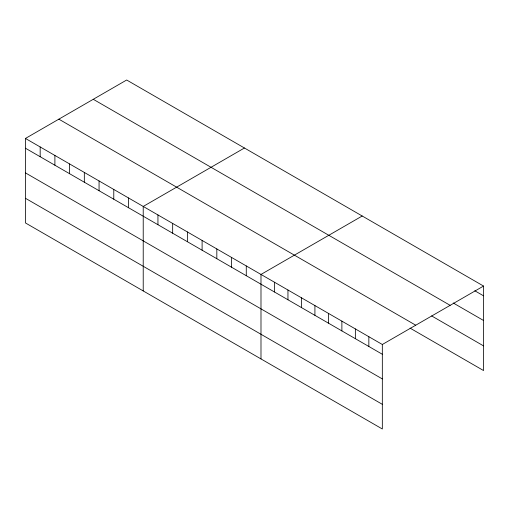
<?xml version="1.0" encoding="UTF-8"?>
<svg xmlns="http://www.w3.org/2000/svg" width="509" height="509" viewBox="0 0 509 509"><rect width="100%" height="100%" fill="white"/><g stroke="black" fill="none" stroke-linecap="round" stroke-linejoin="round"><path stroke-width="0.76" d="M25.45 138.448L382.329 344.491L382.329 428.992L25.45 222.942L25.45 138.448L126.671 80.008L483.55 286.058L483.55 370.552L410.069 328.127M244.441 148.004L143.22 206.444L143.22 290.938M362.211 216.001L260.99 274.44L260.99 358.934M382.329 344.491L483.55 286.058M474.789 290.766L483.55 295.824M453.214 302.97L483.55 320.485M93.268 99.293L450.147 305.336M431.645 315.924L483.55 345.891M58.853 119.163L415.732 325.206M25.45 148.221L382.329 354.264M25.45 172.882L382.329 378.925M25.45 198.287L382.329 404.331M368.847 336.71L368.847 346.483M355.365 328.922L355.365 338.695M341.883 321.141L341.883 330.914M328.4 313.359L328.4 323.126M314.918 305.572L314.918 315.345M301.436 297.79L301.436 307.563M287.954 290.009L287.954 299.776M274.472 282.221L274.472 291.994M246.273 265.94L246.273 275.713M231.55 257.439L231.55 267.212M216.828 248.939L216.828 258.712M202.105 240.439L202.105 250.212M187.382 231.945L187.382 241.711M172.666 223.445L172.666 233.211M157.943 214.944L157.943 224.717M128.497 197.944L128.497 207.717M113.781 189.443L113.781 199.216M99.058 180.943L99.058 190.716M84.335 172.449L84.335 182.216M69.612 163.949L69.612 173.722M54.896 155.449L54.896 165.221M40.173 146.948L40.173 156.721"/></g></svg>
